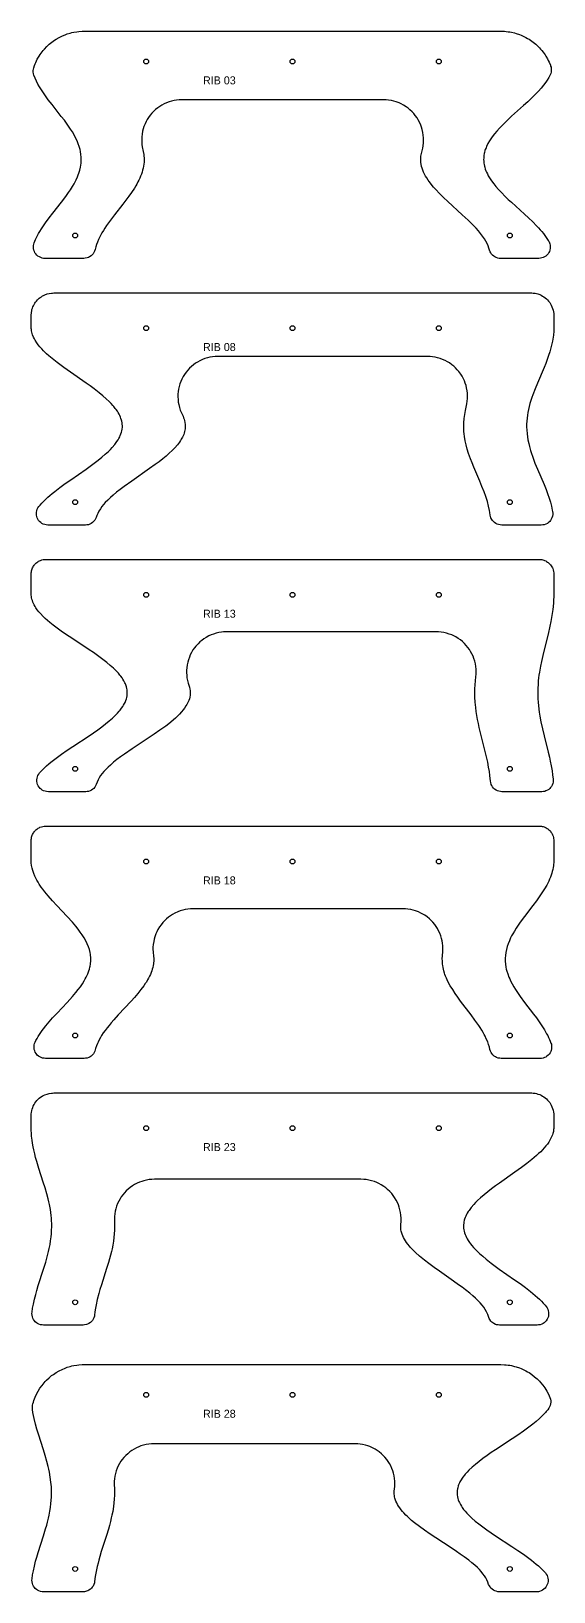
# Model space of a CAD drawing. Header units: millimetres. Extents: x 0 to 4812, y -2332 to 403.
# Drawn here: x 1949 to 2863, y -2332 to 397 of the extents above; entities that cross this region are included whole.
import ezdxf
from ezdxf.enums import TextEntityAlignment as Align

# ---------------------------------------------------------------- set-up
doc = ezdxf.new("R2010")
doc.units = ezdxf.units.MM
for name, color, linetype in [('CUT_HOLES', 5, 'Continuous'), ('CUT_OUTSIDE', 1, 'Continuous'), ('LABEL', 7, 'Continuous')]:
    doc.layers.add(name, color=color, linetype=linetype)

msp = doc.modelspace()

# ---------------------------------------------------------------- linework, layer by layer
at = {"layer": 'CUT_HOLES'}
for centre in [(2150, 344.4), (2406, 344.4), (2662, 344.4), (2025.8, 40), (2786.2, 40), (2150, -122), (2406, -122), (2662, -122), (2025.8, -426.4), (2786.2, -426.4), (2150, -588.4), (2406, -588.4), (2662, -588.4), (2025.8, -892.8), (2786.2, -892.8), (2150, -1054.8), (2406, -1054.8), (2662, -1054.8), (2025.8, -1359.2), (2786.2, -1359.2), (2150, -1521.2), (2406, -1521.2), (2662, -1521.2), (2025.8, -1825.6), (2786.2, -1825.6), (2150, -1987.6), (2406, -1987.6), (2662, -1987.6), (2025.8, -2292), (2786.2, -2292)]:
    msp.add_circle(centre, 4.25, dxfattribs=at)
at = {"layer": 'CUT_OUTSIDE'}
for points in [[(1972.8, 0), (1970.4, 0.1), (1967.8, 0.6), (1965.4, 1.4), (1963.1, 2.5), (1960.5, 4.2), (1958.6, 5.9), (1956.9, 7.8), (1955.4, 9.9), (1954.3, 12.2), (1953.4, 14.7), (1952.9, 17.2), (1952.7, 19.7), (1952.8, 22.3), (1953.3, 24.8), (1954, 27.2), (1955.1, 29.9), (1956.5, 33.3), (1958.2, 36.7), (1959.9, 40.1), (1961.7, 43.5), (1963.7, 46.9), (1966.8, 51.9), (1969.1, 55.5), (1973.9, 62.3), (1980.2, 70.8), (1986.8, 79.3), (2001.6, 98.1), (2009.4, 108.3), (2014.2, 115.1), (2017.6, 120.2), (2021, 125.5), (2024, 130.7), (2025.8, 134), (2027.4, 137.3), (2029.8, 142.6), (2031.1, 145.9), (2032.3, 149.2), (2033.8, 154.4), (2035.1, 159.8), (2035.6, 163), (2036, 166.3), (2036.3, 171.7), (2036.3, 176.9), (2035.8, 181.8), (2035, 186.8), (2034.2, 190.5), (2032.8, 195.6), (2031.1, 200.6), (2029, 205.7), (2026.5, 210.8), (2023.8, 216), (2020.8, 221.1), (2017.7, 226.2), (2014.2, 231.3), (2010.5, 236.5), (2006.8, 241.6), (2001.5, 248.4), (1985.3, 269), (1978.7, 277.6), (1972.5, 286.1), (1969, 291.1), (1966.7, 294.7), (1963.5, 299.8), (1960.6, 305), (1957.9, 310.1), (1955.6, 315.3), (1953.6, 320.4), (1952.8, 323), (1952.4, 326.1), (1952.4, 328.7), (1952.7, 331.2), (1953.3, 333.4), (1954.6, 337.3), (1955.7, 340.1), (1956.9, 342.9), (1959.5, 348.3), (1962.5, 353.5), (1964.6, 356.7), (1968.1, 361.5), (1969.9, 363.9), (1971.9, 366.2), (1976, 370.5), (1980.5, 374.7), (1984.7, 378.1), (1989.5, 381.6), (1992.7, 383.6), (1997.9, 386.6), (2003.3, 389.3), (2008.3, 391.3), (2011.8, 392.6), (2016.8, 394.1), (2019.8, 394.9), (2023.4, 395.7), (2028.7, 396.5), (2032.3, 396.9), (2037.7, 397.3), (2041.2, 397.4), (2770.7, 397.4), (2776.7, 397.2), (2779.7, 396.9), (2783.3, 396.5), (2786.3, 396.1), (2789.3, 395.5), (2794.5, 394.3), (2797.4, 393.5), (2803.1, 391.6), (2806, 390.5), (2808.7, 389.3), (2814.2, 386.6), (2817.3, 384.9), (2819.9, 383.3), (2822.4, 381.7), (2825, 379.9), (2829.2, 376.6), (2831.5, 374.7), (2835.9, 370.6), (2838.1, 368.4), (2840.1, 366.2), (2842.4, 363.4), (2844.3, 361), (2846.1, 358.6), (2847.8, 356.1), (2849.5, 353.5), (2852.1, 348.9), (2853.5, 346.2), (2854.8, 343.4), (2857.2, 337.9), (2857.7, 336.4), (2858.3, 334.2), (2858.8, 331.1), (2858.8, 328.4), (2858.4, 325.8), (2857.9, 323.7), (2856.7, 320.8), (2854.5, 316.7), (2851.6, 311.9), (2849, 308.2), (2845.2, 303.1), (2841, 298), (2836.4, 292.8), (2829.9, 286), (2824.8, 280.9), (2817.6, 274.1), (2810.1, 267.3), (2789.3, 248.5), (2783.8, 243.4), (2778.5, 238.3), (2773.3, 233.1), (2768.3, 228), (2763.7, 222.8), (2759.5, 217.8), (2755.4, 212.5), (2753, 209.1), (2750.9, 205.9), (2747.9, 200.7), (2745.4, 195.6), (2744.6, 193.6), (2743.4, 190.5), (2742.8, 188.5), (2741.9, 185.3), (2741.5, 183.3), (2740.9, 180.2), (2740.7, 178.2), (2740.5, 175.1), (2740.4, 173.1), (2740.6, 169.8), (2740.9, 166.7), (2741.2, 164.5), (2741.8, 161.6), (2742.4, 159.4), (2743.4, 156.1), (2744.5, 153), (2745.4, 150.9), (2746.9, 147.7), (2748.6, 144.4), (2749.8, 142.4), (2751.8, 139.2), (2754, 135.8), (2758, 130.5), (2762, 125.5), (2766.6, 120.3), (2771.4, 115.2), (2778.2, 108.4), (2783.5, 103.3), (2789.1, 98.1), (2811.8, 77.6), (2819.2, 70.8), (2826.4, 63.9), (2833, 57.2), (2836.4, 53.6), (2839.5, 50.2), (2842.4, 46.8), (2845, 43.6), (2847.6, 40.2), (2850, 36.8), (2853.6, 31.3), (2854.3, 30), (2855.5, 27.5), (2856.2, 25.5), (2856.8, 23), (2857, 20.4), (2856.9, 17.7), (2856.3, 14.7), (2855.4, 12.2), (2854.5, 10.3), (2853.1, 8.1), (2851.4, 6.1), (2849, 4), (2846.8, 2.6), (2844.4, 1.4), (2842.5, 0.8), (2839.9, 0.2), (2836.9, 0), (2769.7, 0), (2767.6, 0.1), (2765, 0.6), (2762.1, 1.6), (2759.8, 2.7), (2758.1, 3.9), (2755.7, 5.9), (2754.4, 7.4), (2752.9, 9.5), (2751.7, 11.8), (2750.7, 14.3), (2749.6, 18), (2748.2, 21.9), (2746.4, 25.9), (2744.3, 30), (2741.9, 34), (2738.7, 38.7), (2735.2, 43.4), (2731.2, 48.1), (2727.1, 52.9), (2722.7, 57.5), (2718.1, 62.2), (2713.3, 66.9), (2703.1, 76.4), (2677.5, 99.6), (2670, 106.6), (2663.1, 113.5), (2656.5, 120.4), (2652.8, 124.6), (2650.4, 127.5), (2647.3, 131.4), (2645.1, 134.3), (2643.3, 136.9), (2640.8, 140.7), (2638.9, 143.9), (2637, 147.6), (2635.4, 151), (2634, 154.4), (2632.9, 157.7), (2632, 160.9), (2631.2, 164.7), (2630.8, 167.7), (2630.6, 170.1), (2630.5, 172.8), (2630.6, 176.3), (2630.8, 179.1), (2631.1, 181.4), (2631.6, 183.6), (2633.8, 192.7), (2634.6, 197), (2635.2, 201.9), (2635.4, 206.9), (2635.3, 211.1), (2634.9, 215.4), (2634.2, 220.2), (2633, 225.4), (2631.8, 229.5), (2630.4, 233.2), (2628.2, 238.3), (2626.1, 242.1), (2623.9, 245.7), (2620.9, 250), (2618.1, 253.4), (2615.3, 256.5), (2611.4, 260.1), (2608.1, 262.8), (2604.7, 265.3), (2600.2, 268.1), (2596.4, 270.1), (2592.5, 271.9), (2587.6, 273.7), (2583.4, 275), (2579.3, 276), (2574.1, 276.8), (2569.8, 277.2), (2565.3, 277.4), (2212.4, 277.4), (2207.8, 277.2), (2203.3, 276.8), (2198.8, 276.1), (2194.4, 275.1), (2190.1, 273.8), (2185.8, 272.2), (2181.7, 270.4), (2177.6, 268.3), (2173.8, 265.9), (2170.1, 263.3), (2166.5, 260.5), (2162.9, 257.1), (2159.8, 253.8), (2156.9, 250.3), (2154.2, 246.7), (2151.8, 242.8), (2149.8, 239.2), (2148, 235.3), (2146.1, 230.5), (2144.8, 226.6), (2143.8, 222.4), (2142.8, 217.1), (2142.4, 212.8), (2142.2, 208.9), (2142.3, 203.5), (2142.6, 199.2), (2143.2, 195.1), (2145, 186.9), (2145.8, 182), (2146.1, 178.8), (2146.3, 176.2), (2146.3, 173.8), (2146.3, 170.7), (2146.2, 168.1), (2145.8, 164.6), (2145.3, 161.2), (2144.6, 157.6), (2143.8, 154.3), (2142.7, 150.6), (2141.7, 147.4), (2140.2, 143.7), (2138.9, 140.6), (2137.1, 136.7), (2135.6, 133.7), (2133.5, 129.9), (2131.8, 126.9), (2129.3, 122.7), (2124.5, 115.5), (2119.6, 108.6), (2114.3, 101.6), (2109.1, 94.8), (2094.4, 76.3), (2087.3, 66.9), (2083.9, 62.3), (2080.6, 57.6), (2077.5, 52.9), (2075.1, 49.1), (2072.4, 44.6), (2070.5, 41.2), (2068.6, 37.7), (2066.5, 33.3), (2064.6, 28.7), (2062.9, 24.2), (2061.7, 20), (2060.5, 15.4), (2059.6, 12.7), (2058.5, 10.3), (2057, 8), (2055.7, 6.4), (2053.7, 4.5), (2051, 2.7), (2049.1, 1.7), (2046.6, 0.8), (2043.5, 0.2), (2040.9, 0), (1972.8, 0)], [(1978, -466.4), (1975, -466.2), (1972.4, -465.6), (1969.9, -464.7), (1967.6, -463.5), (1965.4, -462), (1963.5, -460.2), (1961.8, -458.2), (1960.4, -456), (1959.2, -453.6), (1958.6, -451.6), (1958.1, -449), (1957.9, -446.4), (1958.1, -443.7), (1958.6, -441.2), (1959.5, -438.7), (1960.6, -436.3), (1962.3, -433.8), (1964.4, -431.3), (1967.4, -428), (1970.7, -424.6), (1974.2, -421.2), (1977.9, -417.8), (1981.6, -414.5), (1985.7, -411.1), (1990, -407.7), (1998.9, -400.8), (2008.3, -393.9), (2018, -387.1), (2045.1, -368.3), (2052.2, -363.2), (2059.2, -358.1), (2065.9, -352.9), (2072.3, -347.8), (2078.3, -342.6), (2083.9, -337.5), (2087.3, -334.2), (2090.5, -330.8), (2094.9, -325.7), (2096.4, -323.7), (2098.8, -320.4), (2100.9, -317.2), (2102.1, -315.1), (2103.7, -312.1), (2104.7, -310), (2105.9, -306.9), (2106.9, -303.6), (2107.4, -301.4), (2108, -298.4), (2108.3, -295.1), (2108.3, -293), (2108.2, -290), (2107.9, -287.8), (2107.4, -284.8), (2106.9, -282.7), (2105.9, -279.7), (2105.2, -277.6), (2103.8, -274.5), (2102.8, -272.5), (2101, -269.4), (2099.7, -267.4), (2097.5, -264.2), (2096, -262.2), (2093.5, -259), (2091.8, -257.1), (2088.8, -253.8), (2085.4, -250.4), (2080, -245.3), (2074.1, -240.1), (2067.9, -235), (2059, -228.2), (2052, -223.1), (2044.8, -217.9), (2017.8, -199.1), (2005.7, -190.6), (1994.2, -182.1), (1985.5, -175.1), (1979.6, -170.2), (1975.6, -166.6), (1970.5, -161.7), (1967.3, -158.3), (1964, -154.5), (1961.1, -151.1), (1958.6, -147.6), (1955.7, -143), (1954.4, -140.7), (1953, -138), (1951.3, -133.8), (1950.4, -131.2), (1949.8, -128.7), (1949.4, -126.9), (1949.1, -124.3), (1948.9, -122.6), (1948.8, -120.1), (1948.8, -99), (1949.1, -95.1), (1949.8, -91.3), (1950.2, -89.4), (1951, -87), (1951.9, -84.6), (1952.8, -82.7), (1953.9, -80.5), (1955.3, -78.3), (1956.4, -76.6), (1958, -74.6), (1959.7, -72.7), (1961.1, -71.3), (1963, -69.6), (1964.6, -68.4), (1966.7, -66.9), (1968.8, -65.6), (1970.6, -64.6), (1972.9, -63.6), (1976.5, -62.2), (1980.3, -61.2), (1984.2, -60.6), (1986.1, -60.5), (1988.5, -60.4), (2824.6, -60.4), (2827.3, -60.6), (2830.4, -61), (2833, -61.5), (2835.5, -62.2), (2838.5, -63.3), (2840.9, -64.4), (2843.7, -65.9), (2845.9, -67.3), (2848, -68.8), (2850.4, -70.9), (2852.3, -72.7), (2854, -74.6), (2856, -77.2), (2857.4, -79.3), (2858.7, -81.6), (2860, -84.5), (2861.2, -87.5), (2862.1, -90.6), (2862.6, -93.2), (2863, -96.4), (2863.2, -100.1), (2863.2, -120.4), (2863, -127.5), (2862.4, -134.3), (2861.5, -141.1), (2860.9, -144.5), (2859.9, -149.4), (2858.2, -156.3), (2856.3, -163.1), (2854.1, -170), (2851.6, -177), (2849, -183.7), (2846.3, -190.5), (2834.6, -217.9), (2830.4, -228.1), (2826.5, -238.4), (2824.7, -243.5), (2823.1, -248.6), (2821.5, -253.8), (2820.1, -259), (2818.9, -264.1), (2817.9, -269.3), (2817.1, -274.3), (2816.4, -279.5), (2816, -284.6), (2815.7, -289.6), (2815.7, -294.9), (2815.9, -300), (2816.4, -306.7), (2817, -311.9), (2817.9, -317.1), (2819.3, -323.8), (2820.5, -328.9), (2822.4, -335.7), (2824, -340.9), (2825.8, -346), (2827.7, -351.2), (2830.3, -358), (2834.5, -368.3), (2846.2, -395.6), (2849.6, -404.1), (2852.2, -410.9), (2855.1, -419.5), (2857.2, -426.3), (2859, -433.3), (2860.6, -440.2), (2861, -442.7), (2861.3, -445.3), (2861.3, -447.9), (2860.9, -450.6), (2860, -453.7), (2858.8, -456.1), (2857.4, -458.4), (2856, -460), (2853.6, -462.2), (2851.9, -463.4), (2849.5, -464.7), (2846.4, -465.7), (2843.8, -466.2), (2841.2, -466.4), (2772, -466.4), (2769.5, -466.2), (2766.4, -465.6), (2764, -464.8), (2761.7, -463.6), (2759.5, -462.1), (2757.6, -460.4), (2755.9, -458.4), (2754.7, -456.7), (2753.3, -453.9), (2752.5, -451.4), (2752.1, -449.2), (2751.4, -444.6), (2750.7, -440.9), (2749.1, -433.5), (2746.9, -425.3), (2744.1, -416.4), (2741.2, -408.5), (2737.5, -398.9), (2733.6, -389.5), (2723.1, -365), (2720.2, -357.7), (2717.3, -350.3), (2714.1, -341.2), (2711.9, -333.8), (2709.8, -326.2), (2708.2, -319), (2707, -311.5), (2706.4, -306.8), (2706, -302.6), (2705.8, -299.4), (2705.7, -294.7), (2705.7, -290.5), (2705.8, -287.3), (2706.3, -280.2), (2707.3, -272.8), (2708.6, -265.7), (2711.2, -254.2), (2711.8, -249.8), (2712.2, -245), (2712.3, -240.7), (2712.1, -235.9), (2711.6, -231.4), (2710.7, -226.6), (2709.6, -222.2), (2708.4, -218.3), (2706.8, -214.3), (2704.6, -209.6), (2702.6, -205.9), (2700.4, -202.3), (2697.1, -198), (2694.4, -194.7), (2691.3, -191.4), (2688.2, -188.6), (2684.9, -185.9), (2680.5, -182.8), (2677.2, -180.8), (2673.4, -178.7), (2668.4, -176.5), (2664.4, -175.1), (2659.8, -173.7), (2655.7, -172.8), (2651.2, -172), (2646.7, -171.6), (2642.4, -171.5), (2275.7, -171.5), (2270.7, -171.6), (2266.1, -172.1), (2261.5, -172.9), (2257.1, -174), (2252.6, -175.3), (2248.3, -177), (2244.1, -178.9), (2239.9, -181.2), (2236.5, -183.4), (2233, -185.9), (2229.4, -188.8), (2225.8, -192.2), (2222.9, -195.3), (2219.8, -199.1), (2217.1, -202.9), (2214.7, -206.8), (2212.5, -210.9), (2210.7, -215.1), (2209.1, -219.5), (2207.8, -223.9), (2206.7, -228.4), (2206, -233), (2205.6, -237.6), (2205.5, -242.2), (2205.7, -246.8), (2206.2, -251.4), (2207, -255.7), (2208.3, -261), (2209.7, -265.2), (2211.1, -268.9), (2214.5, -276.1), (2215.5, -278.6), (2216.4, -281.1), (2217.1, -283.5), (2217.8, -287.1), (2218.2, -290.7), (2218.3, -294.4), (2218, -298), (2217.6, -300.5), (2217.1, -302.9), (2216.2, -305.8), (2215.6, -307.7), (2214.6, -310.1), (2213.5, -312.4), (2211.4, -316.3), (2209.9, -318.7), (2208.3, -321.2), (2206.5, -323.6), (2204.5, -326.1), (2200.3, -331), (2195.6, -335.9), (2190.4, -340.8), (2184.9, -345.6), (2179, -350.5), (2172.5, -355.6), (2165.9, -360.5), (2156, -367.6), (2124.7, -389.4), (2111.5, -398.9), (2104.6, -404.1), (2098.3, -408.9), (2092.4, -413.8), (2087.7, -417.9), (2082.6, -422.7), (2078.2, -427.1), (2075.2, -430.5), (2072.5, -433.9), (2069.8, -437.9), (2067.4, -441.9), (2065.4, -445.9), (2063.9, -449.4), (2062.5, -453.1), (2061.5, -455.5), (2060.1, -457.8), (2058, -460.3), (2056, -462.1), (2053.8, -463.6), (2051.3, -464.9), (2048.8, -465.7), (2046.1, -466.2), (2043.8, -466.4), (1978, -466.4)], [(1963.4, -899.8), (1965.2, -897.7), (1968.4, -894.4), (1971.9, -891), (1975.5, -887.6), (1979.4, -884.2), (1983.4, -880.9), (1987.7, -877.5), (1992.2, -874.1), (2001.6, -867.2), (2011.6, -860.3), (2021.8, -853.5), (2050.3, -834.7), (2057.9, -829.6), (2065.2, -824.5), (2072.3, -819.3), (2079, -814.2), (2085.4, -809), (2091.3, -803.9), (2094.8, -800.5), (2098.2, -797.2), (2100, -795.3), (2102.8, -792.1), (2104.4, -790.1), (2107, -786.8), (2109.1, -783.6), (2110.4, -781.5), (2112.1, -778.5), (2113.1, -776.4), (2114.4, -773.3), (2115.5, -770), (2116.1, -767.7), (2116.6, -764.8), (2116.9, -762.6), (2117, -759.6), (2116.9, -757.5), (2116.6, -754.5), (2116.3, -752.4), (2115.6, -749.4), (2114.9, -747.3), (2113.7, -744.2), (2112.8, -742.2), (2111.1, -738.9), (2109.3, -735.8), (2108, -733.8), (2105.6, -730.6), (2104.1, -728.6), (2101.4, -725.4), (2099.6, -723.5), (2096.4, -720.2), (2092.9, -716.8), (2087.2, -711.7), (2080.9, -706.5), (2074.4, -701.4), (2065, -694.6), (2057.7, -689.5), (2050.1, -684.3), (2021.5, -665.5), (2008.8, -657), (2001.5, -651.9), (1996.7, -648.5), (1987.5, -641.5), (1981.3, -636.6), (1977.3, -633.2), (1973.3, -629.5), (1969.7, -626.1), (1965.1, -621.3), (1962.1, -617.9), (1959.5, -614.4), (1957.1, -611.1), (1955.7, -608.8), (1954.1, -606), (1952.9, -603.6), (1951.7, -601), (1950.8, -598.5), (1950.1, -595.9), (1949.5, -593.4), (1949.2, -591.5), (1948.9, -589.1), (1948.8, -586.5), (1948.8, -552.1), (1948.9, -549.7), (1949.1, -548.1), (1949.4, -546.4), (1949.8, -544.8), (1950.5, -542.7), (1951.2, -541.1), (1952, -539.6), (1952.9, -538.1), (1953.9, -536.7), (1954.9, -535.4), (1956, -534.1), (1957.2, -533), (1958.6, -531.9), (1960.4, -530.5), (1961.8, -529.7), (1963.4, -528.9), (1964.9, -528.2), (1967.3, -527.4), (1969.7, -526.8), (1972.2, -526.5), (1974.5, -526.4), (2838.1, -526.4), (2839.9, -526.5), (2842.1, -526.8), (2843.8, -527.2), (2845.5, -527.6), (2847.2, -528.2), (2849.2, -529.2), (2850.7, -530), (2852.2, -531), (2853.6, -532), (2855.3, -533.5), (2856.5, -534.7), (2857.7, -536.1), (2858.7, -537.5), (2859.9, -539.4), (2860.7, -541), (2861.4, -542.5), (2862.2, -544.9), (2862.8, -547.3), (2863.1, -549.8), (2863.2, -552.1), (2863.2, -586.8), (2863.1, -592.1), (2862.9, -597.2), (2862.6, -602.4), (2862, -609), (2861.4, -614.3), (2860.5, -621.1), (2859.4, -628), (2858.1, -634.8), (2856.4, -643.3), (2853.2, -656.9), (2846.3, -684.3), (2843.8, -694.5), (2841.5, -704.8), (2839.8, -713.3), (2838, -723.6), (2837.3, -728.7), (2836.6, -733.8), (2836.1, -738.9), (2835.7, -744), (2835.2, -752.6), (2835.1, -759.4), (2835.2, -764.5), (2835.4, -769.7), (2835.8, -776.5), (2836.2, -781.7), (2837, -788.5), (2837.7, -793.6), (2838.8, -800.4), (2840.7, -810.7), (2843.4, -822.7), (2846.2, -834.7), (2853.5, -863.7), (2855.5, -872.2), (2857, -879.1), (2858.8, -887.7), (2860.2, -896.1), (2861.2, -903.1), (2862.1, -910.7), (2862.2, -913.6), (2861.9, -916.2), (2861.4, -918.2), (2860.4, -921.1), (2859.2, -923.4), (2857.7, -925.4), (2856.3, -927), (2854.4, -928.6), (2852.2, -930.1), (2849.5, -931.4), (2847.5, -932.1), (2845, -932.6), (2842.1, -932.8), (2772.5, -932.8), (2769.9, -932.6), (2766.8, -932), (2764.7, -931.3), (2762.3, -930.1), (2759.6, -928.2), (2757.7, -926.4), (2756, -924.2), (2754.6, -921.9), (2753.7, -920), (2752.8, -916.8), (2752.4, -914.3), (2751.4, -904.6), (2750.4, -897.6), (2749.2, -890), (2747.5, -881.2), (2745.9, -873.8), (2743.8, -864.6), (2735.6, -832.1), (2732.8, -820.3), (2731.3, -813.3), (2729.9, -806.3), (2728.6, -799.3), (2727.5, -792.4), (2726.6, -785.3), (2725.8, -776.2), (2725.3, -767.2), (2725.1, -760.2), (2725.2, -752.9), (2725.6, -745.8), (2726.1, -738.9), (2726.9, -731.5), (2727.3, -726.9), (2727.4, -722.7), (2727.3, -718.4), (2726.8, -713.6), (2726, -709.1), (2724.9, -704.3), (2723.5, -699.9), (2721.9, -695.7), (2719.8, -691.3), (2717.6, -687.3), (2715.5, -684), (2713, -680.5), (2710, -676.8), (2706.9, -673.5), (2703.2, -670.1), (2699.7, -667.3), (2696, -664.6), (2691.9, -662.1), (2688.4, -660.3), (2684.5, -658.5), (2680.2, -656.9), (2675.6, -655.5), (2670.8, -654.3), (2666.3, -653.6), (2661.5, -653.2), (2657.2, -653), (2290.7, -653), (2285.5, -653.2), (2281.5, -653.6), (2277.2, -654.3), (2272.4, -655.4), (2267.6, -656.9), (2263.6, -658.4), (2259.6, -660.3), (2254.7, -662.9), (2251, -665.3), (2247.3, -668), (2244, -670.8), (2240.8, -673.8), (2237.1, -677.9), (2234.4, -681.3), (2231.9, -684.8), (2229.2, -689.4), (2227.2, -693.3), (2225.5, -697.2), (2223.8, -702.2), (2222.6, -706.4), (2221.7, -710.6), (2221, -715.8), (2220.6, -720.2), (2220.6, -724.4), (2220.9, -729.7), (2221.4, -733.7), (2222.2, -738), (2223.4, -742.8), (2225.7, -750), (2226.5, -753.6), (2226.8, -755.9), (2226.9, -758.2), (2227, -760.6), (2226.7, -764), (2226.1, -767.5), (2225.5, -770), (2224.4, -773.4), (2222.9, -776.9), (2221.3, -780), (2219.6, -782.8), (2217.3, -786.3), (2214.8, -789.6), (2212, -793.1), (2208.4, -797), (2205.5, -799.9), (2201.3, -803.9), (2198, -806.8), (2193, -811), (2189.7, -813.7), (2184.1, -818), (2174.1, -825.2), (2164.1, -832.2), (2153.7, -839.1), (2125.7, -857.6), (2112.2, -866.8), (2105.2, -871.8), (2098.9, -876.5), (2093, -881.2), (2087.4, -886), (2083.2, -889.8), (2079.2, -893.6), (2075.9, -897.2), (2072.9, -900.9), (2070.3, -904.6), (2068, -908.3), (2066.2, -911.8), (2064.3, -915.9), (2062.7, -919.9), (2061.5, -922.5), (2060.1, -924.8), (2058.3, -926.8), (2056.7, -928.2), (2054.5, -929.8), (2051.7, -931.3), (2049.1, -932.1), (2047, -932.6), (2044.2, -932.8), (1978.8, -932.8), (1975.7, -932.6), (1973.1, -932), (1970.6, -931.1), (1968.2, -929.9), (1966, -928.3), (1964.5, -926.9), (1962.7, -924.9), (1961.2, -922.6), (1960.1, -920.2), (1959.3, -917.7), (1958.7, -914.5), (1958.7, -911.9), (1959, -909.2), (1959.6, -906.6), (1960.6, -904.2), (1961.9, -901.8), (1963.4, -899.8)], [(1973.9, -1399.2), (1971.3, -1399), (1968.7, -1398.5), (1966.1, -1397.7), (1963.7, -1396.5), (1961.5, -1395), (1959.5, -1393.2), (1957.4, -1390.8), (1956, -1388.5), (1955, -1386), (1954.2, -1383.5), (1953.8, -1380.8), (1953.8, -1378.1), (1954.1, -1375.5), (1954.8, -1372.9), (1955.7, -1370.5), (1957.1, -1367.6), (1959, -1364.2), (1961, -1360.8), (1963.1, -1357.4), (1965.4, -1354), (1967.8, -1350.6), (1970.4, -1347.2), (1974.3, -1342.2), (1980.1, -1335.3), (1986.2, -1328.4), (1994.1, -1319.9), (2011.8, -1301.1), (2021, -1290.9), (2026.8, -1284.1), (2030.9, -1278.9), (2034.8, -1273.7), (2038.3, -1268.7), (2041.6, -1263.4), (2043.5, -1260), (2045.2, -1256.8), (2047.7, -1251.5), (2049.7, -1246.2), (2050.7, -1243.1), (2051.6, -1239.8), (2052, -1237.7), (2052.5, -1234.6), (2052.8, -1232.5), (2053.1, -1229.4), (2053.2, -1227.4), (2053.1, -1224.3), (2053.1, -1222.3), (2052.8, -1219.2), (2052.5, -1217.2), (2051.9, -1214), (2050.7, -1208.9), (2049, -1203.8), (2046.9, -1198.6), (2044.4, -1193.5), (2041.5, -1188.4), (2038.2, -1183.1), (2034.7, -1178.1), (2030.8, -1172.9), (2026.7, -1167.8), (2020.9, -1161), (2011.6, -1150.7), (1993.9, -1131.9), (1986, -1123.3), (1978.5, -1114.9), (1972.8, -1107.9), (1969, -1103), (1966.3, -1099.4), (1963, -1094.5), (1960.9, -1091.1), (1958.7, -1087.4), (1956.9, -1083.9), (1955.2, -1080.4), (1953.3, -1075.8), (1951.5, -1070.7), (1950.5, -1066.7), (1949.9, -1063.9), (1949.5, -1061.6), (1949, -1057), (1948.8, -1053.1), (1948.8, -1018.5), (1948.9, -1016.4), (1949.1, -1014.7), (1949.6, -1012), (1950, -1010.5), (1950.6, -1008.8), (1951.3, -1007.4), (1952, -1005.9), (1952.9, -1004.5), (1953.9, -1003), (1954.9, -1001.8), (1956, -1000.5), (1957.2, -999.4), (1958.5, -998.3), (1959.8, -997.4), (1961.2, -996.5), (1962.6, -995.7), (1964.1, -994.9), (1966.6, -994), (1969.1, -993.4), (1971.5, -993), (1974.5, -992.8), (2837.8, -992.8), (2839.7, -992.9), (2841.4, -993.1), (2843.1, -993.4), (2844.8, -993.8), (2846.4, -994.3), (2848.5, -995.2), (2850, -996), (2851.6, -996.9), (2853, -997.9), (2854.7, -999.3), (2856, -1000.5), (2857.2, -1001.9), (2858.2, -1003.2), (2859.5, -1005.1), (2860.3, -1006.6), (2861.1, -1008.1), (2862, -1010.5), (2862.6, -1012.8), (2862.9, -1014.7), (2863.2, -1017.1), (2863.2, -1053.1), (2863.1, -1056.5), (2862.8, -1059.9), (2862.6, -1062.1), (2862.1, -1065.5), (2861.4, -1068.9), (2860.6, -1072.3), (2859.7, -1075.4), (2858.6, -1078.7), (2857.3, -1082.2), (2855.9, -1085.6), (2854.3, -1089), (2852.7, -1092.5), (2850.8, -1095.9), (2846.9, -1102.8), (2842.4, -1109.8), (2837.8, -1116.5), (2832.8, -1123.4), (2826.4, -1131.9), (2812, -1150.7), (2804.5, -1160.9), (2800.9, -1166.1), (2797.5, -1171.2), (2794.2, -1176.4), (2791.3, -1181.4), (2789.4, -1184.9), (2787.7, -1188.2), (2785.4, -1193.3), (2783.3, -1198.5), (2781.6, -1203.6), (2780.2, -1208.8), (2779.1, -1213.9), (2778.4, -1219), (2778.1, -1224), (2778.2, -1229.2), (2778.6, -1234.6), (2779.4, -1239.7), (2780.1, -1242.9), (2780.9, -1246.3), (2782.6, -1251.5), (2784.6, -1256.8), (2786, -1260), (2787.5, -1263.4), (2790.2, -1268.7), (2793.1, -1273.7), (2796.2, -1278.8), (2799.5, -1284), (2804.2, -1290.8), (2811.8, -1301.1), (2827.5, -1321.6), (2832.7, -1328.4), (2837.7, -1335.3), (2842.3, -1342), (2846.8, -1349), (2850.7, -1355.9), (2852.5, -1359.3), (2854.2, -1362.7), (2855.8, -1366.1), (2857.1, -1369.2), (2858.2, -1372.2), (2858.9, -1374.5), (2859.4, -1377.6), (2859.4, -1379.6), (2859.2, -1382.2), (2858.5, -1385.2), (2857.8, -1387.1), (2856.7, -1389.4), (2854.9, -1391.9), (2853.2, -1393.7), (2851.2, -1395.4), (2849, -1396.7), (2847.2, -1397.6), (2844.3, -1398.6), (2841.8, -1399.1), (2839.3, -1399.2), (2770.9, -1399.2), (2768.6, -1399), (2765.9, -1398.5), (2762.9, -1397.5), (2761, -1396.5), (2758.7, -1395), (2756.3, -1392.8), (2754.6, -1390.7), (2753.5, -1388.8), (2752.4, -1386.4), (2751.5, -1383.7), (2750.5, -1379.4), (2749.1, -1375), (2747.5, -1370.4), (2745.1, -1364.7), (2743.1, -1360.4), (2741.4, -1357.1), (2739.6, -1353.8), (2737, -1349.5), (2734.3, -1345.1), (2731.8, -1341.3), (2728.8, -1336.8), (2725.3, -1332), (2718.8, -1323.2), (2700.1, -1298.8), (2695.2, -1292.1), (2690.5, -1285.4), (2686.3, -1278.9), (2682.1, -1272.1), (2678.6, -1265.6), (2676.8, -1261.8), (2675.5, -1258.9), (2673.9, -1255.2), (2672.8, -1252.3), (2672, -1249.8), (2670.9, -1246.2), (2670.1, -1243.1), (2669.5, -1239.9), (2668.9, -1236.7), (2668.6, -1234.2), (2668.2, -1228.9), (2668.1, -1224.2), (2668.4, -1220.1), (2669.2, -1211.7), (2669.3, -1207.2), (2669.1, -1202.2), (2668.6, -1197.4), (2667.9, -1193.6), (2666.9, -1189.4), (2665.6, -1185), (2663.7, -1180.2), (2661.7, -1175.8), (2659.7, -1172), (2657.6, -1168.7), (2654.8, -1164.8), (2651.4, -1160.8), (2648.8, -1158), (2645.6, -1155), (2641.6, -1151.7), (2637.7, -1148.9), (2634, -1146.7), (2630.5, -1144.9), (2626.2, -1142.9), (2621.3, -1141), (2617.2, -1139.8), (2613.1, -1138.9), (2608, -1138), (2603.7, -1137.6), (2599.2, -1137.5), (2232.1, -1137.5), (2227.4, -1137.7), (2222.8, -1138.1), (2218.2, -1138.8), (2214, -1139.8), (2209.3, -1141.2), (2205.2, -1142.8), (2200.1, -1145.1), (2196.3, -1147.2), (2192.4, -1149.7), (2189, -1152.2), (2185.4, -1155.1), (2182, -1158.3), (2178.9, -1161.7), (2176, -1165.3), (2173.5, -1168.9), (2170.6, -1173.6), (2168.6, -1177.5), (2166.9, -1181.4), (2165.1, -1186.4), (2163.9, -1190.6), (2163.1, -1194.5), (2162.2, -1200), (2161.9, -1204.3), (2161.8, -1208.3), (2162.1, -1213.2), (2162.9, -1220.1), (2163.1, -1224.2), (2163.1, -1229), (2162.9, -1231.7), (2162.6, -1234), (2162.2, -1236.6), (2161.5, -1240), (2160.6, -1243.2), (2159.7, -1246.2), (2158.8, -1248.7), (2157.4, -1252.2), (2156, -1255.3), (2154.3, -1258.7), (2152.5, -1261.8), (2150.3, -1265.6), (2148.5, -1268.4), (2146, -1272.1), (2140.9, -1278.9), (2135.5, -1285.6), (2129.6, -1292.4), (2123.7, -1299), (2101, -1323.2), (2093.1, -1331.9), (2088.8, -1336.8), (2085, -1341.3), (2081.5, -1345.7), (2078.1, -1350.3), (2074.9, -1354.7), (2071.9, -1359.2), (2069.9, -1362.5), (2067.6, -1366.8), (2065.7, -1370.5), (2064.7, -1372.8), (2063, -1377.1), (2061.5, -1381.6), (2060.9, -1384), (2060, -1386.7), (2058.9, -1389.1), (2057.7, -1390.9), (2055.6, -1393.3), (2053.6, -1395.1), (2051.9, -1396.3), (2049.5, -1397.5), (2046.5, -1398.5), (2043.9, -1399), (2041.4, -1399.2), (1973.9, -1399.2)], [(1970.2, -1865.6), (1967.8, -1865.4), (1965.2, -1865), (1962.3, -1864), (1959.9, -1862.8), (1958.2, -1861.6), (1955.8, -1859.6), (1954.5, -1858), (1953, -1855.9), (1951.8, -1853.5), (1950.9, -1851.1), (1950.3, -1848), (1950.1, -1845.4), (1950.3, -1843.2), (1951.3, -1835.9), (1952.6, -1828.9), (1954.5, -1820.5), (1956.7, -1811.9), (1958.6, -1805.1), (1961.1, -1796.6), (1970.5, -1767.5), (1974.2, -1755.5), (1976.1, -1748.8), (1977.5, -1743.6), (1979.2, -1736.8), (1980.3, -1731.6), (1981.7, -1724.8), (1982.8, -1718), (1983.7, -1711.2), (1984.1, -1706.1), (1984.6, -1699.3), (1984.7, -1694), (1984.7, -1688.8), (1984.4, -1682.2), (1984.1, -1678.7), (1983.7, -1673.6), (1983, -1668.5), (1982.3, -1663.4), (1980.7, -1654.7), (1979.6, -1649.7), (1978.3, -1644.5), (1976.1, -1635.9), (1973.1, -1625.7), (1969.9, -1615.4), (1962.2, -1591.5), (1958.5, -1579.5), (1956.6, -1572.6), (1954.9, -1565.9), (1953.3, -1559.1), (1952.3, -1554), (1951.1, -1547.2), (1950.3, -1541.9), (1949.6, -1535.2), (1949.1, -1529.9), (1948.9, -1525), (1948.8, -1521.3), (1948.8, -1499.4), (1948.9, -1496.3), (1949.2, -1493.6), (1949.8, -1490.5), (1950.4, -1488), (1951.4, -1485), (1952.5, -1482.5), (1953.9, -1479.7), (1955.3, -1477.4), (1957.2, -1474.9), (1958.8, -1472.9), (1960.6, -1470.9), (1963, -1468.8), (1965.1, -1467.2), (1967.7, -1465.4), (1970, -1464.1), (1972.9, -1462.8), (1976.5, -1461.4), (1980.3, -1460.4), (1984.2, -1459.8), (1986.1, -1459.7), (1988.5, -1459.6), (2824.6, -1459.6), (2827.3, -1459.8), (2830.4, -1460.2), (2833, -1460.7), (2835.5, -1461.4), (2838.5, -1462.5), (2840.9, -1463.6), (2843.7, -1465.1), (2845.9, -1466.5), (2848, -1468), (2850.4, -1470.1), (2852.3, -1471.9), (2854, -1473.8), (2856, -1476.4), (2857.4, -1478.5), (2858.7, -1480.8), (2860, -1483.7), (2861.2, -1486.7), (2862.1, -1489.8), (2862.7, -1493), (2863.1, -1496.3), (2863.2, -1499.3), (2863.2, -1519.3), (2863.1, -1521.8), (2862.9, -1523.6), (2862.4, -1526.9), (2861.6, -1530.3), (2860.7, -1533.1), (2859.4, -1536.4), (2858.2, -1538.8), (2856.4, -1542.2), (2854.3, -1545.6), (2851.9, -1549), (2849.4, -1552.3), (2846.5, -1555.7), (2843.4, -1559.1), (2840.3, -1562.3), (2836.7, -1565.7), (2832.9, -1569.2), (2828.8, -1572.7), (2824.7, -1576.2), (2816.1, -1582.9), (2806.8, -1589.8), (2794.9, -1598.3), (2768.2, -1617.1), (2761, -1622.2), (2754.2, -1627.3), (2747.5, -1632.5), (2741.2, -1637.6), (2735.1, -1642.8), (2729.7, -1647.8), (2726.2, -1651.3), (2723.1, -1654.6), (2718.7, -1659.7), (2717.2, -1661.7), (2714.9, -1664.9), (2713.6, -1666.8), (2711.7, -1670), (2710.6, -1672), (2709.1, -1675.1), (2708.2, -1677.2), (2707.2, -1680.2), (2706.6, -1682.3), (2705.9, -1685.3), (2705.6, -1687.5), (2705.3, -1690.5), (2705.2, -1692.6), (2705.4, -1695.9), (2705.8, -1698.8), (2706.2, -1701.1), (2707.1, -1704.4), (2708.2, -1707.4), (2709.1, -1709.6), (2710.5, -1712.6), (2711.6, -1714.7), (2713.5, -1717.9), (2715.8, -1721.2), (2717.2, -1723.2), (2719.9, -1726.5), (2722.7, -1729.8), (2727.8, -1735.1), (2733, -1740.1), (2738.9, -1745.3), (2745, -1750.4), (2753.8, -1757.2), (2760.7, -1762.3), (2767.8, -1767.5), (2794.6, -1786.3), (2804.3, -1793.1), (2813.6, -1800), (2822.4, -1806.8), (2826.6, -1810.3), (2830.7, -1813.7), (2834.6, -1817.1), (2838.3, -1820.5), (2841.7, -1824), (2844.7, -1827.1), (2847.8, -1830.5), (2849.8, -1833.1), (2851.3, -1835.1), (2852.5, -1837.5), (2853.6, -1840.4), (2854.1, -1843), (2854.2, -1845.6), (2854.1, -1847.7), (2853.7, -1850.3), (2852.9, -1852.8), (2851.8, -1855.2), (2850, -1857.9), (2848.3, -1859.8), (2846.3, -1861.6), (2844.5, -1862.7), (2842.2, -1863.9), (2839.2, -1865), (2836.6, -1865.4), (2834.1, -1865.6), (2768.3, -1865.6), (2765.6, -1865.4), (2763.2, -1864.9), (2761.2, -1864.3), (2758.5, -1863), (2756.4, -1861.6), (2754.8, -1860.3), (2753.1, -1858.5), (2751.3, -1856), (2750.2, -1853.8), (2747.5, -1846.8), (2745.4, -1842.5), (2743.1, -1838.3), (2740.5, -1834.3), (2737.6, -1830.5), (2734.3, -1826.7), (2730.5, -1822.7), (2726.1, -1818.5), (2721.4, -1814.3), (2716.3, -1810), (2708.7, -1803.9), (2702.6, -1799.2), (2696.7, -1794.9), (2687.9, -1788.6), (2663, -1771.1), (2653.8, -1764.6), (2644.8, -1757.9), (2636.8, -1751.8), (2628.5, -1745), (2621.5, -1738.8), (2618.8, -1736.1), (2615.2, -1732.5), (2612.6, -1729.7), (2610.6, -1727.3), (2607.8, -1724), (2605.6, -1720.9), (2603.9, -1718.4), (2601.9, -1715.2), (2600.2, -1712.1), (2598.9, -1709.2), (2597.9, -1706.6), (2596.8, -1703.3), (2596.2, -1701.1), (2595.8, -1698.9), (2595.5, -1696.8), (2595.3, -1694.6), (2595.3, -1691.4), (2595.9, -1682.8), (2595.9, -1678.4), (2595.5, -1673.5), (2594.9, -1668.9), (2593.9, -1663.9), (2592.5, -1659.2), (2591.2, -1655.4), (2589.5, -1651.3), (2587.3, -1646.9), (2584.5, -1642.4), (2582, -1638.8), (2579.6, -1635.6), (2576.3, -1631.9), (2572.4, -1628.3), (2569.3, -1625.7), (2565.8, -1623.1), (2561.3, -1620.2), (2557, -1617.8), (2553.3, -1616.2), (2549.2, -1614.6), (2544.2, -1613), (2539.3, -1611.9), (2535, -1611.2), (2531, -1610.8), (2525.8, -1610.6), (2164.6, -1610.6), (2159.7, -1610.7), (2155.1, -1611.2), (2150.7, -1611.9), (2146, -1613), (2142.2, -1614.2), (2138.2, -1615.6), (2134.1, -1617.5), (2129.8, -1619.7), (2125.9, -1622.1), (2122.2, -1624.7), (2118.4, -1627.8), (2115.1, -1630.9), (2111.8, -1634.4), (2108.9, -1637.9), (2106.4, -1641.4), (2104.3, -1644.7), (2102, -1648.9), (2100, -1653), (2098.3, -1657.7), (2096.9, -1662), (2095.9, -1666.4), (2095.1, -1671.2), (2094.6, -1675.4), (2094.4, -1679.6), (2094.7, -1689), (2094.7, -1694.9), (2094.5, -1699.8), (2094.1, -1706.2), (2093.5, -1712.4), (2092.7, -1718.9), (2091.5, -1725.6), (2090.2, -1732.4), (2089.2, -1736.7), (2087.6, -1743.2), (2085.9, -1749.5), (2084, -1756), (2080.7, -1766.8), (2071.6, -1795.1), (2069, -1803.5), (2067.1, -1810.4), (2064.4, -1820.7), (2062.4, -1830), (2060.9, -1838.7), (2060.3, -1843.1), (2059.7, -1847.8), (2059.3, -1850), (2058.6, -1852.6), (2057.5, -1855), (2055.8, -1857.7), (2054, -1859.7), (2052.4, -1861.1), (2049.8, -1862.9), (2047.4, -1864.1), (2045.4, -1864.8), (2042.2, -1865.4), (2039.7, -1865.6), (1970.2, -1865.6)], [(1970.2, -2332), (1967.8, -2331.8), (1965.2, -2331.4), (1962.2, -2330.4), (1959.9, -2329.2), (1958.2, -2328), (1955.8, -2326), (1954.4, -2324.4), (1953, -2322.3), (1951.8, -2320), (1950.9, -2317.5), (1950.3, -2314.4), (1950.1, -2311.8), (1950.3, -2309.6), (1951.3, -2302.3), (1952.6, -2295.3), (1954.4, -2286.9), (1956.6, -2278.3), (1958.5, -2271.5), (1961, -2263), (1970.3, -2233.9), (1973.9, -2221.9), (1975.9, -2215.2), (1977.2, -2210), (1978.9, -2203.2), (1980.1, -2198), (1981.4, -2191.2), (1982.5, -2184.4), (1983.3, -2177.6), (1983.8, -2172.5), (1984.2, -2165.7), (1984.4, -2160.5), (1984.3, -2153.7), (1984.1, -2148.5), (1983.4, -2140), (1982.2, -2131.4), (1980.7, -2122.9), (1979.7, -2117.8), (1978.5, -2112.6), (1976.3, -2104), (1973.4, -2093.8), (1970.2, -2083.5), (1961.5, -2056.2), (1958.9, -2047.6), (1956.5, -2039), (1954, -2028.8), (1952.9, -2023.7), (1951.9, -2018.7), (1951, -2013.1), (1950.8, -2010.8), (1950.9, -2008.2), (1951.3, -2005.5), (1951.9, -2003.4), (1952.7, -2000.4), (1953.6, -1997.5), (1955.7, -1991.9), (1958.2, -1986.4), (1961, -1981), (1964.2, -1975.9), (1967.7, -1971), (1971.5, -1966.3), (1973.5, -1964), (1975.6, -1961.9), (1980, -1957.8), (1984.6, -1953.9), (1987.6, -1951.7), (1992.6, -1948.4), (1997.8, -1945.4), (2002.7, -1943), (2008.3, -1940.7), (2011.8, -1939.4), (2016.8, -1937.9), (2019.8, -1937.1), (2023.4, -1936.3), (2028.7, -1935.5), (2032.3, -1935.1), (2037.7, -1934.7), (2041.2, -1934.6), (2770.7, -1934.6), (2776.7, -1934.8), (2779.7, -1935.1), (2783.3, -1935.5), (2786.3, -1935.9), (2789.3, -1936.5), (2794.5, -1937.7), (2797.4, -1938.5), (2803.1, -1940.4), (2806, -1941.5), (2808.7, -1942.7), (2814.2, -1945.4), (2817.3, -1947.1), (2819.9, -1948.7), (2824.9, -1952.1), (2829.7, -1955.8), (2832, -1957.7), (2834.3, -1959.8), (2838, -1963.6), (2840.1, -1965.8), (2843.9, -1970.4), (2845.8, -1972.9), (2847.5, -1975.4), (2849.4, -1978.4), (2851, -1981), (2853.8, -1986.4), (2855.1, -1989.1), (2856.4, -1992.2), (2857.4, -1995.3), (2857.8, -1998), (2857.8, -2000.2), (2857.5, -2003.5), (2856.8, -2006.2), (2855.7, -2008.8), (2854.3, -2011), (2852.5, -2013.6), (2850.1, -2016.7), (2848.4, -2018.7), (2843.7, -2023.8), (2838.4, -2028.9), (2832.6, -2034), (2826.3, -2039.1), (2821.9, -2042.6), (2817.4, -2046), (2810.2, -2051.1), (2800.3, -2057.9), (2790.1, -2064.7), (2761.4, -2083.5), (2753.8, -2088.6), (2746.4, -2093.7), (2739.3, -2098.9), (2732.5, -2104), (2726, -2109.2), (2720.2, -2114.2), (2714.6, -2119.5), (2711.4, -2122.8), (2708.4, -2126.1), (2706.8, -2128.1), (2704.3, -2131.3), (2702.9, -2133.2), (2700.9, -2136.4), (2699, -2139.7), (2698, -2141.7), (2696.7, -2144.8), (2696, -2146.9), (2695.1, -2149.9), (2694.6, -2152), (2694.2, -2155), (2694, -2157.1), (2694, -2160.1), (2694.2, -2162.4), (2694.7, -2165.7), (2695.4, -2168.7), (2696, -2170.9), (2697.2, -2174), (2698.1, -2176), (2699.8, -2179.3), (2701.7, -2182.4), (2703, -2184.5), (2705.4, -2187.8), (2708.1, -2191.1), (2711.1, -2194.5), (2712.9, -2196.4), (2716.2, -2199.7), (2719.8, -2203.1), (2725.8, -2208.2), (2732.1, -2213.3), (2738.9, -2218.4), (2746, -2223.6), (2753.4, -2228.7), (2761.1, -2233.9), (2789.7, -2252.7), (2800.1, -2259.5), (2810, -2266.4), (2819.5, -2273.2), (2824, -2276.7), (2828.4, -2280.1), (2832.5, -2283.5), (2836.3, -2286.8), (2840, -2290.1), (2843.4, -2293.5), (2846.7, -2296.9), (2848.5, -2299), (2850, -2301), (2851.3, -2303.3), (2852.3, -2305.8), (2852.9, -2308.4), (2853.3, -2311), (2853.2, -2313.7), (2852.7, -2316.9), (2851.8, -2319.4), (2850.7, -2321.8), (2849.2, -2324.1), (2847.8, -2325.7), (2845.9, -2327.5), (2843.7, -2329.1), (2840.9, -2330.5), (2838.3, -2331.3), (2836.2, -2331.8), (2833.2, -2332), (2767.8, -2332), (2765, -2331.8), (2762.3, -2331.2), (2760.3, -2330.5), (2757.4, -2329), (2755.2, -2327.4), (2753.3, -2325.6), (2751.6, -2323.5), (2750.4, -2321.7), (2749.2, -2319.1), (2747.8, -2315.4), (2745.9, -2311.2), (2744.1, -2307.8), (2741.9, -2304.1), (2739.3, -2300.4), (2736.3, -2296.7), (2733, -2293.2), (2729.5, -2289.7), (2724.9, -2285.5), (2719.8, -2281.2), (2714.3, -2276.9), (2706.2, -2270.8), (2699.5, -2266), (2693.2, -2261.7), (2683.6, -2255.2), (2656.6, -2237.6), (2646.7, -2231), (2637, -2224.3), (2628, -2217.8), (2619.4, -2211.2), (2614.5, -2207.1), (2611.4, -2204.4), (2607.2, -2200.6), (2604.4, -2197.9), (2600.8, -2194.2), (2598.2, -2191.3), (2596.2, -2188.8), (2593.6, -2185.3), (2591.6, -2182.3), (2589.8, -2179.2), (2588.4, -2176.7), (2586.9, -2173.3), (2585.8, -2170.2), (2585.2, -2168), (2584.7, -2165.8), (2584.3, -2163.5), (2584.1, -2161.3), (2584, -2159.2), (2584.1, -2155.9), (2585, -2147.6), (2585.2, -2143.3), (2585, -2138.5), (2584.6, -2133.9), (2583.8, -2129), (2582.7, -2124.3), (2581.4, -2120.2), (2580, -2116.5), (2577.8, -2111.8), (2575.5, -2107.5), (2573.2, -2103.9), (2570.8, -2100.5), (2567.5, -2096.4), (2564.8, -2093.6), (2561.6, -2090.6), (2557.4, -2087.1), (2554.2, -2084.9), (2550.6, -2082.6), (2545.9, -2080.1), (2541.5, -2078.1), (2537.9, -2076.8), (2533.7, -2075.5), (2528.6, -2074.3), (2524.5, -2073.6), (2520.2, -2073.2), (2515.1, -2073), (2164.1, -2073), (2159.1, -2073.2), (2154.5, -2073.6), (2150, -2074.4), (2145.3, -2075.5), (2140.9, -2076.9), (2136.9, -2078.4), (2133.3, -2080), (2129, -2082.3), (2125.1, -2084.7), (2121.4, -2087.3), (2117.6, -2090.5), (2114.2, -2093.6), (2110.9, -2097.2), (2108.2, -2100.5), (2105.9, -2103.7), (2103.5, -2107.6), (2101.2, -2111.8), (2099.3, -2116), (2097.5, -2120.6), (2096.2, -2125), (2095.2, -2129.5), (2094.4, -2134.3), (2094, -2138.6), (2093.9, -2142.7), (2094.3, -2153.9), (2094.4, -2158.3), (2094.3, -2163.3), (2094, -2169.8), (2093.5, -2176.3), (2092.7, -2183), (2091.4, -2191.3), (2090, -2198.2), (2089, -2202.8), (2087.4, -2209.3), (2085.7, -2215.8), (2083.8, -2222.3), (2080.5, -2233.3), (2071.4, -2261.6), (2068.8, -2270.3), (2067, -2276.9), (2065.7, -2281.7), (2064.2, -2287.8), (2062.4, -2296.5), (2060.9, -2305.2), (2059.7, -2314.2), (2059.3, -2316.4), (2058.4, -2319.5), (2057.2, -2321.9), (2055.7, -2324.1), (2054.4, -2325.7), (2052.4, -2327.5), (2049.8, -2329.3), (2047.9, -2330.3), (2045.4, -2331.2), (2042.2, -2331.8), (2039.7, -2332), (1970.2, -2332)]]:
    msp.add_lwpolyline(points, close=True, dxfattribs=at)

# ---------------------------------------------------------------- texts
at = {"layer": 'LABEL'}
for s, p in [('RIB 03', (2278, 311.4)), ('RIB 08', (2278, -155)), ('RIB 13', (2278, -621.4)), ('RIB 18', (2278, -1087.8)), ('RIB 23', (2278, -1554.2)), ('RIB 28', (2278, -2020.6))]:
    msp.add_text(s, height=14, dxfattribs=at).set_placement(p, align=Align.MIDDLE_CENTER)

doc.saveas('drawing.dxf')
